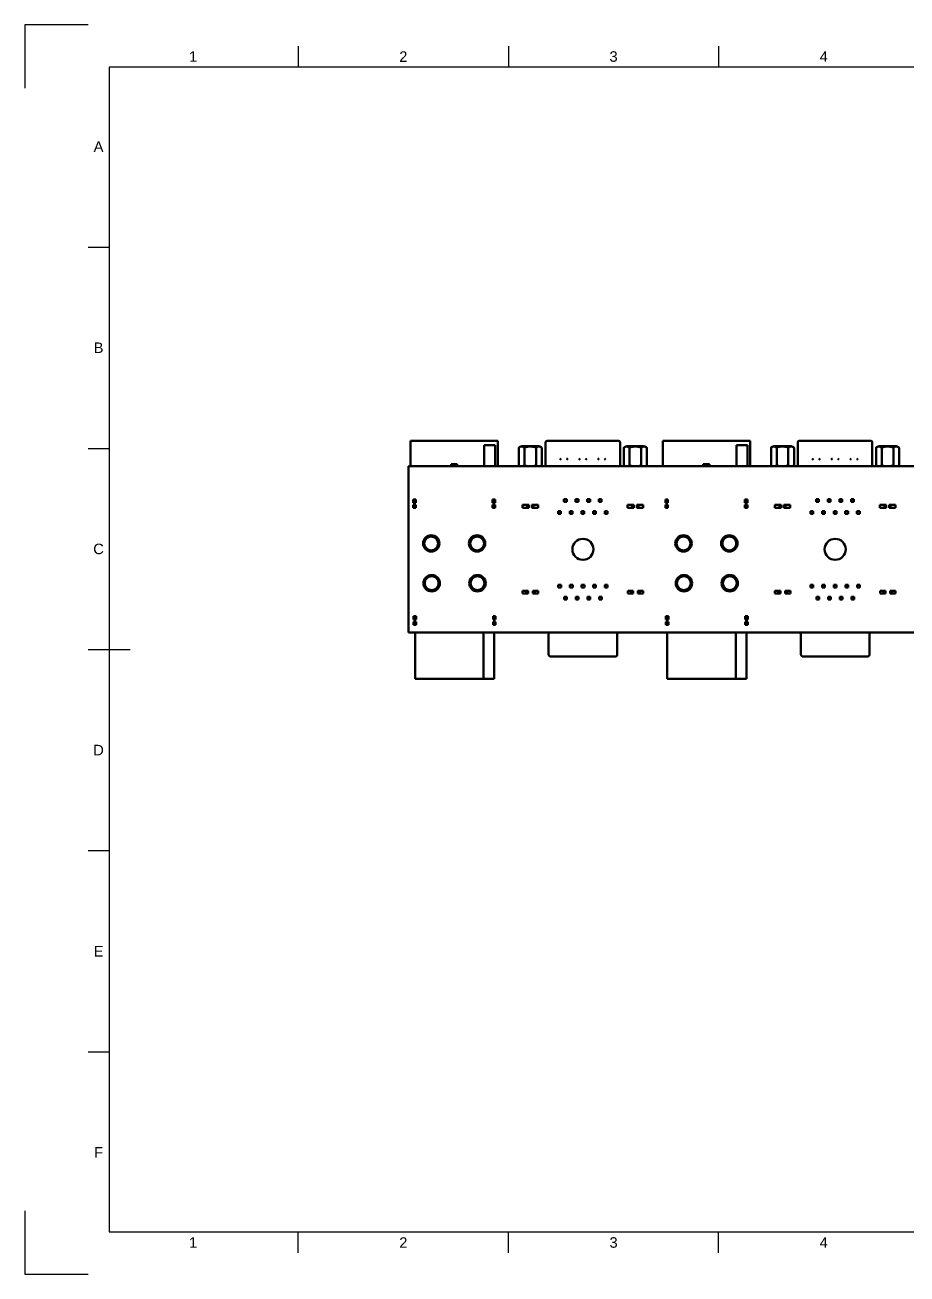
# Model space of a CAD drawing. Header units: millimetres. Extents: x 0 to 420, y 0 to 297.
# Drawn here: x 0 to 209.8, y 0 to 297 of the extents above; entities that cross this region are included whole.
import ezdxf
from ezdxf.enums import TextEntityAlignment as Align

# ---------------------------------------------------------------- set-up
doc = ezdxf.new("R2010")
doc.units = ezdxf.units.MM
doc.header["$LTSCALE"] = 0.75
doc.layers.add('BORDER', color=7, linetype='Continuous', lineweight=25)
doc.layers.add('Visible', color=7, linetype='Continuous', lineweight=50)
doc.styles.add('FusionTitle', font='arial.ttf')

# ---------------------------------------------------------------- blocks, each defined once
blk = doc.blocks.new('ISO_A3_SHEET')
at = {"layer": 'BORDER'}
for p, q in [((65, 292), (65, 287)), ((115, 292), (115, 287)), ((165, 292), (165, 287)), ((410, 287), (20, 287)), ((20, 287), (20, 10)), ((15, 244.16666), (20, 244.16666)), ((15, 196.33333), (20, 196.33333)), ((15, 148.5), (25, 148.5)), ((15, 100.66667), (20, 100.66667)), ((15, 52.83334), (20, 52.83334)), ((20, 10), (410, 10)), ((65, 5), (65, 10)), ((115, 5), (115, 10)), ((165, 5), (165, 10))]:
    blk.add_line(p, q, dxfattribs=at)
at = {"layer": 'Defpoints'}
for p, q in [((15, 297), (0, 297)), ((0, 297), (0, 282)), ((0, 15), (0, 0)), ((0, 0), (15, 0))]:
    blk.add_line(p, q, dxfattribs=at)
at = {"layer": 'BORDER', "style": 'FusionTitle'}
for s, p in [('1', (40, 289.5)), ('2', (90, 289.5)), ('3', (140, 289.5)), ('4', (190, 289.5)), ('A', (17.5, 268.08333)), ('B', (17.5, 220.25)), ('C', (17.5, 172.41667)), ('D', (17.5, 124.58334)), ('E', (17.5, 76.75001)), ('F', (17.5, 28.91668)), ('1', (40, 7.5)), ('2', (90, 7.5)), ('3', (140, 7.5)), ('4', (190, 7.5))]:
    blk.add_text(s, height=2.5, dxfattribs=at).set_placement(p, align=Align.MIDDLE)

msp = doc.modelspace()

# ---------------------------------------------------------------- linework, layer by layer
at = {"layer": 'Visible', "extrusion": (-1e-16, -1, 0)}
for p, q in [((91.69, 198.13), (112.49, 198.13)), ((91.69, 192.13), (91.69, 198.13)), ((111.85, 197.08), (109.25, 197.08)), ((109.25, 197.08), (109.25, 192.13)), ((111.85, 192.13), (111.85, 197.08)), ((112.49, 192.13), (112.49, 198.13)), ((117.45, 196.46), (117.45, 192.36)), ((122.23, 196.81), (118.15, 196.81)), ((118.82, 196.46), (118.82, 192.36)), ((121.56, 196.46), (121.56, 192.36)), ((122.93, 196.46), (122.93, 192.36)), ((123.83, 197.76), (123.83, 192.13)), ((124.2, 198.11), (124.18, 198.11)), ((124.2, 198.11), (125.11, 198.11)), ((126.74, 198.11), (125.11, 198.11)), ((126.74, 198.11), (138.64, 198.11)), ((140.26, 198.11), (138.64, 198.11)), ((140.26, 198.11), (141.17, 198.11)), ((141.2, 198.11), (141.17, 198.11)), ((141.55, 197.76), (141.55, 192.13)), ((142.44, 196.46), (142.44, 192.36)), ((147.22, 196.81), (143.14, 196.81)), ((143.81, 196.46), (143.81, 192.36)), ((146.55, 196.46), (146.55, 192.36)), ((147.92, 196.46), (147.92, 192.36)), ((151.69, 198.13), (172.49, 198.13)), ((151.69, 192.13), (151.69, 198.13)), ((171.85, 197.08), (169.25, 197.08)), ((169.25, 197.08), (169.25, 192.13)), ((171.85, 192.13), (171.85, 197.08)), ((172.49, 192.13), (172.49, 198.13)), ((177.45, 196.46), (177.45, 192.36)), ((182.23, 196.81), (178.15, 196.81)), ((178.82, 196.46), (178.82, 192.36)), ((181.56, 196.46), (181.56, 192.36)), ((182.93, 196.46), (182.93, 192.36)), ((183.83, 197.76), (183.83, 192.13)), ((184.2, 198.11), (184.18, 198.11)), ((184.2, 198.11), (185.11, 198.11)), ((186.74, 198.11), (185.11, 198.11)), ((186.74, 198.11), (198.64, 198.11)), ((200.26, 198.11), (198.64, 198.11)), ((200.26, 198.11), (201.17, 198.11)), ((201.2, 198.11), (201.17, 198.11)), ((201.55, 197.76), (201.55, 192.13)), ((202.44, 196.46), (202.44, 192.36)), ((207.22, 196.81), (203.14, 196.81)), ((203.81, 196.46), (203.81, 192.36)), ((206.55, 196.46), (206.55, 192.36)), ((207.92, 196.46), (207.92, 192.36)), ((127.44, 193.82), (127.25, 193.63)), ((127.44, 193.82), (127.54, 193.91)), ((128.93, 193.82), (128.84, 193.91)), ((128.93, 193.82), (129.12, 193.63)), ((131.94, 193.82), (131.75, 193.63)), ((131.94, 193.82), (132.04, 193.91)), ((133.43, 193.82), (133.34, 193.91)), ((133.43, 193.82), (133.62, 193.63)), ((136.44, 193.82), (136.25, 193.63)), ((136.44, 193.82), (136.54, 193.91)), ((137.93, 193.82), (137.84, 193.91)), ((137.93, 193.82), (138.12, 193.63)), ((187.44, 193.82), (187.25, 193.63)), ((187.44, 193.82), (187.54, 193.91)), ((188.93, 193.82), (188.84, 193.91)), ((188.93, 193.82), (189.12, 193.63)), ((191.94, 193.82), (191.75, 193.63)), ((191.94, 193.82), (192.04, 193.91)), ((193.43, 193.82), (193.34, 193.91)), ((193.43, 193.82), (193.62, 193.63)), ((196.44, 193.82), (196.25, 193.63)), ((196.44, 193.82), (196.54, 193.91)), ((197.93, 193.82), (197.84, 193.91)), ((197.93, 193.82), (198.12, 193.63)), ((91.19, 192.13), (91.19, 152.56)), ((331.19, 192.13), (91.19, 192.13)), ((91.19, 192.13), (91.19, 152.56)), ((331.19, 192.13), (91.19, 192.13)), ((102.84, 192.58), (101.34, 192.58)), ((101.34, 192.58), (101.34, 192.13)), ((102.84, 192.13), (102.84, 192.58)), ((162.84, 192.58), (161.34, 192.58)), ((161.34, 192.58), (161.34, 192.13)), ((162.84, 192.13), (162.84, 192.58)), ((92.34, 184.15), (92.34, 183.73)), ((92.34, 184.15), (92.94, 184.15)), ((92.34, 184.15), (92.94, 184.15)), ((92.94, 184.15), (92.94, 183.73)), ((111.24, 184.15), (111.24, 183.73)), ((111.24, 184.15), (111.84, 184.15)), ((111.24, 184.15), (111.84, 184.15)), ((111.84, 184.15), (111.84, 183.73)), ((128.21, 183.59), (128.21, 184.24)), ((128.21, 184.24), (128.86, 184.24)), ((128.86, 184.24), (128.86, 183.59)), ((130.98, 183.59), (130.98, 184.24)), ((130.98, 184.24), (131.63, 184.24)), ((131.63, 184.24), (131.63, 183.59)), ((133.75, 183.59), (133.75, 184.24)), ((133.75, 184.24), (134.4, 184.24)), ((134.4, 184.24), (134.4, 183.59)), ((136.52, 183.59), (136.52, 184.24)), ((136.52, 184.24), (137.17, 184.24)), ((137.17, 184.24), (137.17, 183.59)), ((152.34, 184.15), (152.34, 183.73)), ((152.34, 184.15), (152.94, 184.15)), ((152.34, 184.15), (152.94, 184.15)), ((152.94, 184.15), (152.94, 183.73)), ((171.24, 184.15), (171.24, 183.73)), ((171.24, 184.15), (171.84, 184.15)), ((171.24, 184.15), (171.84, 184.15)), ((171.84, 184.15), (171.84, 183.73)), ((188.21, 183.59), (188.21, 184.24)), ((188.21, 184.24), (188.86, 184.24)), ((188.86, 184.24), (188.86, 183.59)), ((190.98, 183.59), (190.98, 184.24)), ((190.98, 184.24), (191.63, 184.24)), ((191.63, 184.24), (191.63, 183.59)), ((193.75, 183.59), (193.75, 184.24)), ((193.75, 184.24), (194.4, 184.24)), ((194.4, 184.24), (194.4, 183.59)), ((196.52, 183.59), (196.52, 184.24)), ((196.52, 184.24), (197.17, 184.24)), ((197.17, 184.24), (197.17, 183.59)), ((92.34, 183.73), (92.94, 183.73)), ((92.34, 183.73), (92.34, 183.38)), ((92.34, 183.38), (92.94, 183.38)), ((92.34, 182.88), (92.94, 182.88)), ((92.34, 182.88), (92.34, 182.53)), ((92.34, 182.53), (92.94, 182.53)), ((92.34, 182.53), (92.34, 182.15)), ((92.94, 182.15), (92.34, 182.15)), ((92.94, 182.15), (92.34, 182.15)), ((92.94, 183.73), (92.94, 183.38)), ((92.94, 182.88), (92.94, 182.53)), ((92.94, 182.53), (92.94, 182.15)), ((111.84, 183.73), (111.24, 183.73)), ((111.24, 183.73), (111.24, 183.38)), ((111.84, 183.38), (111.24, 183.38)), ((111.84, 182.88), (111.24, 182.88)), ((111.24, 182.88), (111.24, 182.53)), ((111.84, 182.53), (111.24, 182.53)), ((111.24, 182.53), (111.24, 182.15)), ((111.84, 182.15), (111.24, 182.15)), ((111.84, 182.15), (111.24, 182.15)), ((111.84, 183.73), (111.84, 183.38)), ((111.84, 182.88), (111.84, 182.53)), ((111.84, 182.53), (111.84, 182.15)), ((118.4, 182.86), (118.34, 182.86)), ((118.34, 182.16), (118.34, 182.86)), ((118.34, 182.16), (118.4, 182.16)), ((119.12, 182.86), (118.4, 182.86)), ((119.12, 182.16), (118.4, 182.16)), ((119.46, 182.86), (119.12, 182.86)), ((119.12, 182.16), (119.46, 182.16)), ((119.85, 182.86), (119.46, 182.86)), ((119.46, 182.86), (119.46, 182.16)), ((119.46, 182.16), (119.85, 182.16)), ((119.85, 182.86), (119.85, 182.16)), ((120.92, 182.86), (120.53, 182.86)), ((120.53, 182.16), (120.53, 182.86)), ((120.53, 182.16), (120.92, 182.16)), ((121.26, 182.86), (120.92, 182.86)), ((120.92, 182.16), (120.92, 182.86)), ((120.92, 182.16), (121.26, 182.16)), ((121.26, 182.86), (121.98, 182.86)), ((121.26, 182.16), (121.98, 182.16)), ((122.04, 182.86), (121.98, 182.86)), ((121.98, 182.16), (122.04, 182.16)), ((122.04, 182.86), (122.04, 182.16)), ((126.82, 180.75), (126.82, 181.4)), ((126.82, 181.4), (127.47, 181.4)), ((127.47, 181.4), (127.47, 180.75)), ((128.86, 183.59), (128.21, 183.59)), ((129.59, 180.75), (129.59, 181.4)), ((129.59, 181.4), (130.24, 181.4)), ((130.24, 181.4), (130.24, 180.75)), ((131.63, 183.59), (130.98, 183.59)), ((132.36, 180.75), (132.36, 181.4)), ((132.36, 181.4), (133.01, 181.4)), ((133.01, 181.4), (133.01, 180.75)), ((134.4, 183.59), (133.75, 183.59)), ((135.13, 180.75), (135.13, 181.4)), ((135.13, 181.4), (135.78, 181.4)), ((135.78, 181.4), (135.78, 180.75)), ((137.17, 183.59), (136.52, 183.59)), ((137.9, 180.75), (137.9, 181.4)), ((137.9, 181.4), (138.55, 181.4)), ((138.55, 181.4), (138.55, 180.75)), ((143.39, 182.86), (143.33, 182.86)), ((143.33, 182.16), (143.33, 182.86)), ((143.33, 182.16), (143.39, 182.16)), ((144.11, 182.86), (143.39, 182.86)), ((144.11, 182.16), (143.39, 182.16)), ((144.45, 182.86), (144.11, 182.86)), ((144.11, 182.16), (144.45, 182.16)), ((144.84, 182.86), (144.45, 182.86)), ((144.45, 182.86), (144.45, 182.16)), ((144.45, 182.16), (144.84, 182.16)), ((144.84, 182.86), (144.84, 182.16)), ((145.91, 182.86), (145.52, 182.86)), ((145.52, 182.16), (145.52, 182.86)), ((145.52, 182.16), (145.91, 182.16)), ((146.25, 182.86), (145.91, 182.86)), ((145.91, 182.16), (145.91, 182.86)), ((145.91, 182.16), (146.25, 182.16)), ((146.25, 182.86), (146.97, 182.86)), ((146.25, 182.16), (146.97, 182.16)), ((147.03, 182.86), (146.97, 182.86)), ((146.97, 182.16), (147.03, 182.16)), ((147.03, 182.86), (147.03, 182.16)), ((152.34, 183.73), (152.94, 183.73)), ((152.34, 183.73), (152.34, 183.38)), ((152.34, 183.38), (152.94, 183.38)), ((152.34, 182.88), (152.94, 182.88)), ((152.34, 182.88), (152.34, 182.53)), ((152.34, 182.53), (152.94, 182.53)), ((152.34, 182.53), (152.34, 182.15)), ((152.94, 182.15), (152.34, 182.15)), ((152.94, 182.15), (152.34, 182.15)), ((152.94, 183.73), (152.94, 183.38)), ((152.94, 182.88), (152.94, 182.53)), ((152.94, 182.53), (152.94, 182.15)), ((171.84, 183.73), (171.24, 183.73)), ((171.24, 183.73), (171.24, 183.38)), ((171.84, 183.38), (171.24, 183.38)), ((171.84, 182.88), (171.24, 182.88)), ((171.24, 182.88), (171.24, 182.53)), ((171.84, 182.53), (171.24, 182.53)), ((171.24, 182.53), (171.24, 182.15)), ((171.84, 182.15), (171.24, 182.15)), ((171.84, 182.15), (171.24, 182.15)), ((171.84, 183.73), (171.84, 183.38)), ((171.84, 182.88), (171.84, 182.53)), ((171.84, 182.53), (171.84, 182.15)), ((178.4, 182.86), (178.34, 182.86)), ((178.34, 182.16), (178.34, 182.86)), ((178.34, 182.16), (178.4, 182.16)), ((179.12, 182.86), (178.4, 182.86)), ((179.12, 182.16), (178.4, 182.16)), ((179.46, 182.86), (179.12, 182.86)), ((179.12, 182.16), (179.46, 182.16)), ((179.85, 182.86), (179.46, 182.86)), ((179.46, 182.86), (179.46, 182.16)), ((179.46, 182.16), (179.85, 182.16)), ((179.85, 182.86), (179.85, 182.16)), ((180.92, 182.86), (180.53, 182.86)), ((180.53, 182.16), (180.53, 182.86)), ((180.53, 182.16), (180.92, 182.16)), ((181.26, 182.86), (180.92, 182.86)), ((180.92, 182.16), (180.92, 182.86)), ((180.92, 182.16), (181.26, 182.16)), ((181.26, 182.86), (181.98, 182.86)), ((181.26, 182.16), (181.98, 182.16)), ((182.04, 182.86), (181.98, 182.86)), ((181.98, 182.16), (182.04, 182.16)), ((182.04, 182.86), (182.04, 182.16)), ((186.82, 180.75), (186.82, 181.4)), ((186.82, 181.4), (187.47, 181.4)), ((187.47, 181.4), (187.47, 180.75)), ((188.86, 183.59), (188.21, 183.59)), ((189.59, 180.75), (189.59, 181.4)), ((189.59, 181.4), (190.24, 181.4)), ((190.24, 181.4), (190.24, 180.75)), ((191.63, 183.59), (190.98, 183.59)), ((192.36, 180.75), (192.36, 181.4)), ((192.36, 181.4), (193.01, 181.4)), ((193.01, 181.4), (193.01, 180.75)), ((194.4, 183.59), (193.75, 183.59)), ((195.13, 180.75), (195.13, 181.4)), ((195.13, 181.4), (195.78, 181.4)), ((195.78, 181.4), (195.78, 180.75)), ((197.17, 183.59), (196.52, 183.59)), ((197.9, 180.75), (197.9, 181.4)), ((197.9, 181.4), (198.55, 181.4)), ((198.55, 181.4), (198.55, 180.75)), ((203.39, 182.86), (203.33, 182.86)), ((203.33, 182.16), (203.33, 182.86)), ((203.33, 182.16), (203.39, 182.16)), ((204.11, 182.86), (203.39, 182.86)), ((204.11, 182.16), (203.39, 182.16)), ((204.45, 182.86), (204.11, 182.86)), ((204.11, 182.16), (204.45, 182.16)), ((204.84, 182.86), (204.45, 182.86)), ((204.45, 182.86), (204.45, 182.16)), ((204.45, 182.16), (204.84, 182.16)), ((204.84, 182.86), (204.84, 182.16)), ((205.91, 182.86), (205.52, 182.86)), ((205.52, 182.16), (205.52, 182.86)), ((205.52, 182.16), (205.91, 182.16)), ((206.25, 182.86), (205.91, 182.86)), ((205.91, 182.16), (205.91, 182.86)), ((205.91, 182.16), (206.25, 182.16)), ((206.25, 182.86), (206.97, 182.86)), ((206.25, 182.16), (206.97, 182.16)), ((207.03, 182.86), (206.97, 182.86)), ((206.97, 182.16), (207.03, 182.16)), ((207.03, 182.86), (207.03, 182.16)), ((127.47, 180.75), (126.82, 180.75)), ((130.24, 180.75), (129.59, 180.75)), ((133.01, 180.75), (132.36, 180.75)), ((135.78, 180.75), (135.13, 180.75)), ((138.55, 180.75), (137.9, 180.75)), ((187.47, 180.75), (186.82, 180.75)), ((190.24, 180.75), (189.59, 180.75)), ((193.01, 180.75), (192.36, 180.75)), ((195.78, 180.75), (195.13, 180.75)), ((198.55, 180.75), (197.9, 180.75)), ((127.51, 163.89), (126.86, 163.89)), ((126.86, 163.89), (126.86, 163.24)), ((127.51, 163.24), (127.51, 163.89)), ((130.28, 163.89), (129.63, 163.89)), ((129.63, 163.89), (129.63, 163.24)), ((130.28, 163.24), (130.28, 163.89)), ((133.05, 163.89), (132.4, 163.89)), ((132.4, 163.89), (132.4, 163.24)), ((133.05, 163.24), (133.05, 163.89)), ((135.82, 163.89), (135.17, 163.89)), ((135.17, 163.89), (135.17, 163.24)), ((135.82, 163.24), (135.82, 163.89)), ((138.59, 163.89), (137.94, 163.89)), ((137.94, 163.89), (137.94, 163.24)), ((138.59, 163.24), (138.59, 163.89)), ((187.51, 163.89), (186.86, 163.89)), ((186.86, 163.89), (186.86, 163.24)), ((187.51, 163.24), (187.51, 163.89)), ((190.28, 163.89), (189.63, 163.89)), ((189.63, 163.89), (189.63, 163.24)), ((190.28, 163.24), (190.28, 163.89)), ((193.05, 163.89), (192.4, 163.89)), ((192.4, 163.89), (192.4, 163.24)), ((193.05, 163.24), (193.05, 163.89)), ((195.82, 163.89), (195.17, 163.89)), ((195.17, 163.89), (195.17, 163.24)), ((195.82, 163.24), (195.82, 163.89)), ((198.59, 163.89), (197.94, 163.89)), ((197.94, 163.89), (197.94, 163.24)), ((198.59, 163.24), (198.59, 163.89)), ((119.18, 162.42), (118.38, 162.42)), ((118.38, 161.82), (118.38, 162.42)), ((119.18, 161.82), (118.38, 161.82)), ((119.18, 161.82), (119.18, 162.42)), ((119.68, 162.42), (119.18, 162.42)), ((119.68, 161.82), (119.18, 161.82)), ((119.68, 161.82), (119.68, 162.42)), ((120.78, 161.82), (120.78, 162.42)), ((121.28, 162.42), (120.78, 162.42)), ((121.28, 161.82), (120.78, 161.82)), ((121.28, 161.82), (121.28, 162.42)), ((122.08, 162.42), (121.28, 162.42)), ((122.08, 161.82), (121.28, 161.82)), ((122.08, 161.82), (122.08, 162.42)), ((126.86, 163.24), (127.51, 163.24)), ((128.9, 161.05), (128.25, 161.05)), ((128.25, 161.05), (128.25, 160.4)), ((128.25, 160.4), (128.9, 160.4)), ((128.9, 160.4), (128.9, 161.05)), ((129.63, 163.24), (130.28, 163.24)), ((131.67, 161.05), (131.02, 161.05)), ((131.02, 161.05), (131.02, 160.4)), ((131.02, 160.4), (131.67, 160.4)), ((131.67, 160.4), (131.67, 161.05)), ((132.4, 163.24), (133.05, 163.24)), ((134.44, 161.05), (133.79, 161.05)), ((133.79, 161.05), (133.79, 160.4)), ((133.79, 160.4), (134.44, 160.4)), ((134.44, 160.4), (134.44, 161.05)), ((135.17, 163.24), (135.82, 163.24)), ((137.21, 161.05), (136.56, 161.05)), ((136.56, 161.05), (136.56, 160.4)), ((136.56, 160.4), (137.21, 160.4)), ((137.21, 160.4), (137.21, 161.05)), ((137.94, 163.24), (138.59, 163.24)), ((144.18, 162.42), (143.38, 162.42)), ((143.38, 161.82), (143.38, 162.42)), ((144.18, 161.82), (143.38, 161.82)), ((144.68, 162.42), (144.18, 162.42)), ((144.18, 161.82), (144.18, 162.42)), ((144.68, 161.82), (144.18, 161.82)), ((144.68, 161.82), (144.68, 162.42)), ((146.28, 162.42), (145.78, 162.42)), ((145.78, 161.82), (145.78, 162.42)), ((146.28, 161.82), (145.78, 161.82)), ((147.08, 162.42), (146.28, 162.42)), ((146.28, 161.82), (146.28, 162.42)), ((147.08, 161.82), (146.28, 161.82)), ((147.08, 161.82), (147.08, 162.42)), ((179.18, 162.42), (178.38, 162.42)), ((178.38, 161.82), (178.38, 162.42)), ((179.18, 161.82), (178.38, 161.82)), ((179.18, 161.82), (179.18, 162.42)), ((179.68, 162.42), (179.18, 162.42)), ((179.68, 161.82), (179.18, 161.82)), ((179.68, 161.82), (179.68, 162.42)), ((180.78, 161.82), (180.78, 162.42)), ((181.28, 162.42), (180.78, 162.42)), ((181.28, 161.82), (180.78, 161.82)), ((181.28, 161.82), (181.28, 162.42)), ((182.08, 162.42), (181.28, 162.42)), ((182.08, 161.82), (181.28, 161.82)), ((182.08, 161.82), (182.08, 162.42)), ((186.86, 163.24), (187.51, 163.24)), ((188.9, 161.05), (188.25, 161.05)), ((188.25, 161.05), (188.25, 160.4)), ((188.25, 160.4), (188.9, 160.4)), ((188.9, 160.4), (188.9, 161.05)), ((189.63, 163.24), (190.28, 163.24)), ((191.67, 161.05), (191.02, 161.05)), ((191.02, 161.05), (191.02, 160.4)), ((191.02, 160.4), (191.67, 160.4)), ((191.67, 160.4), (191.67, 161.05)), ((192.4, 163.24), (193.05, 163.24)), ((194.44, 161.05), (193.79, 161.05)), ((193.79, 161.05), (193.79, 160.4)), ((193.79, 160.4), (194.44, 160.4)), ((194.44, 160.4), (194.44, 161.05)), ((195.17, 163.24), (195.82, 163.24)), ((197.21, 161.05), (196.56, 161.05)), ((196.56, 161.05), (196.56, 160.4)), ((196.56, 160.4), (197.21, 160.4)), ((197.21, 160.4), (197.21, 161.05)), ((197.94, 163.24), (198.59, 163.24)), ((204.18, 162.42), (203.38, 162.42)), ((203.38, 161.82), (203.38, 162.42)), ((204.18, 161.82), (203.38, 161.82)), ((204.68, 162.42), (204.18, 162.42)), ((204.18, 161.82), (204.18, 162.42)), ((204.68, 161.82), (204.18, 161.82)), ((204.68, 161.82), (204.68, 162.42)), ((206.28, 162.42), (205.78, 162.42)), ((205.78, 161.82), (205.78, 162.42)), ((206.28, 161.82), (205.78, 161.82)), ((207.08, 162.42), (206.28, 162.42)), ((206.28, 161.82), (206.28, 162.42)), ((207.08, 161.82), (206.28, 161.82)), ((207.08, 161.82), (207.08, 162.42)), ((92.44, 155.96), (92.44, 156.39)), ((92.44, 156.39), (93.04, 156.39)), ((92.44, 156.39), (93.04, 156.39)), ((92.44, 155.61), (92.44, 155.96)), ((92.44, 155.96), (93.04, 155.96)), ((92.44, 155.61), (93.04, 155.61)), ((92.44, 154.76), (92.44, 155.11)), ((92.44, 155.11), (93.04, 155.11)), ((92.44, 154.34), (92.44, 154.76)), ((92.44, 154.76), (93.04, 154.76)), ((93.04, 155.96), (93.04, 156.39)), ((93.04, 155.61), (93.04, 155.96)), ((93.04, 154.76), (93.04, 155.11)), ((93.04, 154.34), (93.04, 154.76)), ((111.34, 155.96), (111.34, 156.39)), ((111.34, 156.39), (111.94, 156.39)), ((111.34, 156.39), (111.94, 156.39)), ((111.34, 155.61), (111.34, 155.96)), ((111.94, 155.96), (111.34, 155.96)), ((111.94, 155.61), (111.34, 155.61)), ((111.34, 154.76), (111.34, 155.11)), ((111.94, 155.11), (111.34, 155.11)), ((111.34, 154.34), (111.34, 154.76)), ((111.94, 154.76), (111.34, 154.76)), ((111.94, 155.96), (111.94, 156.39)), ((111.94, 155.61), (111.94, 155.96)), ((111.94, 154.76), (111.94, 155.11)), ((111.94, 154.34), (111.94, 154.76)), ((152.44, 155.96), (152.44, 156.39)), ((152.44, 156.39), (153.04, 156.39)), ((152.44, 156.39), (153.04, 156.39)), ((152.44, 155.61), (152.44, 155.96)), ((152.44, 155.96), (153.04, 155.96)), ((152.44, 155.61), (153.04, 155.61)), ((152.44, 154.76), (152.44, 155.11)), ((152.44, 155.11), (153.04, 155.11)), ((152.44, 154.34), (152.44, 154.76)), ((152.44, 154.76), (153.04, 154.76)), ((153.04, 155.96), (153.04, 156.39)), ((153.04, 155.61), (153.04, 155.96)), ((153.04, 154.76), (153.04, 155.11)), ((153.04, 154.34), (153.04, 154.76)), ((171.34, 155.96), (171.34, 156.39)), ((171.34, 156.39), (171.94, 156.39)), ((171.34, 156.39), (171.94, 156.39)), ((171.34, 155.61), (171.34, 155.96)), ((171.94, 155.96), (171.34, 155.96)), ((171.94, 155.61), (171.34, 155.61)), ((171.34, 154.76), (171.34, 155.11)), ((171.94, 155.11), (171.34, 155.11)), ((171.34, 154.34), (171.34, 154.76)), ((171.94, 154.76), (171.34, 154.76)), ((171.94, 155.96), (171.94, 156.39)), ((171.94, 155.61), (171.94, 155.96)), ((171.94, 154.76), (171.94, 155.11)), ((171.94, 154.34), (171.94, 154.76)), ((91.19, 152.56), (331.19, 152.56)), ((91.19, 152.56), (331.19, 152.56)), ((93.04, 154.34), (92.44, 154.34)), ((93.04, 154.34), (92.44, 154.34)), ((92.79, 141.56), (92.79, 152.56)), ((109.09, 141.56), (109.09, 152.56)), ((111.94, 154.34), (111.34, 154.34)), ((111.94, 154.34), (111.34, 154.34)), ((111.59, 141.56), (111.59, 152.56)), ((124.56, 147.32), (124.56, 152.12)), ((140.89, 147.32), (140.89, 152.12)), ((153.04, 154.34), (152.44, 154.34)), ((153.04, 154.34), (152.44, 154.34)), ((152.79, 141.56), (152.79, 152.56)), ((169.09, 141.56), (169.09, 152.56)), ((171.94, 154.34), (171.34, 154.34)), ((171.94, 154.34), (171.34, 154.34)), ((171.59, 141.56), (171.59, 152.56)), ((184.56, 147.32), (184.56, 152.12)), ((200.89, 147.32), (200.89, 152.12)), ((125.06, 146.82), (125.08, 146.82)), ((125.06, 146.82), (125.08, 146.82)), ((125.77, 146.82), (125.08, 146.82)), ((125.77, 146.82), (125.08, 146.82)), ((125.77, 146.82), (127.25, 146.82)), ((125.77, 146.82), (127.25, 146.82)), ((138.2, 146.82), (127.25, 146.82)), ((138.2, 146.82), (127.25, 146.82)), ((138.2, 146.82), (139.68, 146.82)), ((138.2, 146.82), (139.68, 146.82)), ((140.37, 146.82), (139.68, 146.82)), ((140.37, 146.82), (139.68, 146.82)), ((140.37, 146.82), (140.39, 146.82)), ((140.37, 146.82), (140.39, 146.82)), ((185.06, 146.82), (185.08, 146.82)), ((185.06, 146.82), (185.08, 146.82)), ((185.77, 146.82), (185.08, 146.82)), ((185.77, 146.82), (185.08, 146.82)), ((185.77, 146.82), (187.25, 146.82)), ((185.77, 146.82), (187.25, 146.82)), ((198.2, 146.82), (187.25, 146.82)), ((198.2, 146.82), (187.25, 146.82)), ((198.2, 146.82), (199.68, 146.82)), ((198.2, 146.82), (199.68, 146.82)), ((200.37, 146.82), (199.68, 146.82)), ((200.37, 146.82), (199.68, 146.82)), ((200.37, 146.82), (200.39, 146.82)), ((200.37, 146.82), (200.39, 146.82)), ((93.79, 141.56), (92.79, 141.56)), ((93.79, 141.56), (109.09, 141.56)), ((109.09, 141.56), (111.59, 141.56)), ((153.79, 141.56), (152.79, 141.56)), ((153.79, 141.56), (169.09, 141.56)), ((169.09, 141.56), (171.59, 141.56))]:
    msp.add_line(p, q, dxfattribs=at)
at = {"layer": 'Visible', "extrusion": (-1e-16, 0, -1)}
for centre, radius in [((-96.64, 173.73), 1.95), ((-107.54, 173.73), 1.95), ((-156.64, 173.73), 1.95), ((-167.54, 173.73), 1.95), ((-132.71, 172.32), 2.5), ((-132.71, 172.32), 2.5), ((-192.71, 172.32), 2.5), ((-192.71, 172.32), 2.5), ((-96.74, 164.26), 1.95), ((-107.64, 164.26), 1.95), ((-156.74, 164.26), 1.95), ((-167.64, 164.26), 1.95)]:
    msp.add_circle(centre, radius, dxfattribs=at)
at = {"layer": 'Visible'}
for centre in [(96.64, 173.73), (107.54, 173.73), (156.64, 173.73), (167.54, 173.73), (96.74, 164.26), (107.64, 164.26), (156.74, 164.26), (167.64, 164.26)]:
    msp.add_circle(centre, 1.65, dxfattribs=at)
at = {"layer": 'Visible', "extrusion": (-1e-16, 0, -1)}
for centre, radius, start, end in [((-118.15, 195.94), 0.875, 36.8699, 90), ((-122.23, 195.94), 0.875, 90, 143.1301), ((-124.18, 197.76), 0.35, 0, 90), ((-141.2, 197.76), 0.35, 90, 180), ((-143.14, 195.94), 0.875, 36.8699, 90), ((-147.22, 195.94), 0.875, 90, 143.1301), ((-178.15, 195.94), 0.875, 36.8699, 90), ((-182.23, 195.94), 0.875, 90, 143.1301), ((-184.18, 197.76), 0.35, 0, 90), ((-201.2, 197.76), 0.35, 90, 180), ((-203.14, 195.94), 0.875, 36.8699, 90), ((-207.22, 195.94), 0.875, 90, 143.1301), ((-118.15, 192.89), 0.875, 299.4416, 323.1301), ((-122.23, 192.89), 0.875, 216.8699, 240.5584), ((-143.14, 192.89), 0.875, 299.4416, 323.1301), ((-147.22, 192.89), 0.875, 216.8699, 240.5584), ((-178.15, 192.89), 0.875, 299.4416, 323.1301), ((-182.23, 192.89), 0.875, 216.8699, 240.5584), ((-203.14, 192.89), 0.875, 299.4416, 323.1301), ((-207.22, 192.89), 0.875, 216.8699, 240.5584), ((-124.06, 152.12), 0.5, 118.3576, 180), ((-141.39, 152.12), 0.5, 0, 61.6424), ((-184.06, 152.12), 0.5, 118.3576, 180), ((-201.39, 152.12), 0.5, 0, 61.6424), ((-125.06, 147.32), 0.5, 270, 0), ((-140.39, 147.32), 0.5, 180, 270), ((-185.06, 147.32), 0.5, 270, 0), ((-200.39, 147.32), 0.5, 180, 270)]:
    msp.add_arc(centre, radius, start, end, dxfattribs=at)
at = {"layer": 'Visible'}
for points, knots in [([(118.82, 196.46), (118.79, 196.5), (118.77, 196.53), (118.56, 196.72), (118.33, 196.75), (117.94, 196.75), (117.7, 196.72), (117.5, 196.53), (117.47, 196.5), (117.45, 196.46)], [0.2554337, 0.2554337, 0.2554337, 0.2554337, 0.2724577, 0.2724577, 0.3897115, 0.3897115, 0.5069652, 0.5069652, 0.5239893, 0.5239893, 0.5239893, 0.5239893]), ([(118.82, 196.46), (118.87, 196.5), (118.93, 196.53), (119.33, 196.72), (119.8, 196.75), (120.58, 196.75), (121.05, 196.72), (121.46, 196.53), (121.51, 196.5), (121.56, 196.46)], [-0.5239893, -0.5239893, -0.5239893, -0.5239893, -0.5069652, -0.5069652, -0.3897115, -0.3897115, -0.2724577, -0.2724577, -0.2554337, -0.2554337, -0.2554337, -0.2554337]), ([(122.93, 196.46), (122.91, 196.5), (122.88, 196.53), (122.68, 196.72), (122.44, 196.75), (122.05, 196.75), (121.82, 196.72), (121.62, 196.53), (121.59, 196.5), (121.56, 196.46)], [-0.5239893, -0.5239893, -0.5239893, -0.5239893, -0.5069652, -0.5069652, -0.3897115, -0.3897115, -0.2724577, -0.2724577, -0.2554337, -0.2554337, -0.2554337, -0.2554337]), ([(143.81, 196.46), (143.78, 196.5), (143.76, 196.53), (143.55, 196.72), (143.32, 196.75), (142.93, 196.75), (142.69, 196.72), (142.49, 196.53), (142.46, 196.5), (142.44, 196.46)], [0.2554337, 0.2554337, 0.2554337, 0.2554337, 0.2724577, 0.2724577, 0.3897115, 0.3897115, 0.5069652, 0.5069652, 0.5239893, 0.5239893, 0.5239893, 0.5239893]), ([(143.81, 196.46), (143.86, 196.5), (143.92, 196.53), (144.32, 196.72), (144.79, 196.75), (145.57, 196.75), (146.04, 196.72), (146.45, 196.53), (146.5, 196.5), (146.55, 196.46)], [-0.5239893, -0.5239893, -0.5239893, -0.5239893, -0.5069652, -0.5069652, -0.3897115, -0.3897115, -0.2724577, -0.2724577, -0.2554337, -0.2554337, -0.2554337, -0.2554337]), ([(147.92, 196.46), (147.9, 196.5), (147.87, 196.53), (147.67, 196.72), (147.43, 196.75), (147.04, 196.75), (146.81, 196.72), (146.61, 196.53), (146.58, 196.5), (146.55, 196.46)], [-0.5239893, -0.5239893, -0.5239893, -0.5239893, -0.5069652, -0.5069652, -0.3897115, -0.3897115, -0.2724577, -0.2724577, -0.2554337, -0.2554337, -0.2554337, -0.2554337]), ([(178.82, 196.46), (178.79, 196.5), (178.77, 196.53), (178.56, 196.72), (178.33, 196.75), (177.94, 196.75), (177.7, 196.72), (177.5, 196.53), (177.47, 196.5), (177.45, 196.46)], [0.2554337, 0.2554337, 0.2554337, 0.2554337, 0.2724577, 0.2724577, 0.3897115, 0.3897115, 0.5069652, 0.5069652, 0.5239893, 0.5239893, 0.5239893, 0.5239893]), ([(178.82, 196.46), (178.87, 196.5), (178.93, 196.53), (179.33, 196.72), (179.8, 196.75), (180.58, 196.75), (181.05, 196.72), (181.46, 196.53), (181.51, 196.5), (181.56, 196.46)], [-0.5239893, -0.5239893, -0.5239893, -0.5239893, -0.5069652, -0.5069652, -0.3897115, -0.3897115, -0.2724577, -0.2724577, -0.2554337, -0.2554337, -0.2554337, -0.2554337]), ([(182.93, 196.46), (182.91, 196.5), (182.88, 196.53), (182.68, 196.72), (182.44, 196.75), (182.05, 196.75), (181.82, 196.72), (181.62, 196.53), (181.59, 196.5), (181.56, 196.46)], [-0.5239893, -0.5239893, -0.5239893, -0.5239893, -0.5069652, -0.5069652, -0.3897115, -0.3897115, -0.2724577, -0.2724577, -0.2554337, -0.2554337, -0.2554337, -0.2554337]), ([(203.81, 196.46), (203.78, 196.5), (203.76, 196.53), (203.55, 196.72), (203.32, 196.75), (202.93, 196.75), (202.69, 196.72), (202.49, 196.53), (202.46, 196.5), (202.44, 196.46)], [0.2554337, 0.2554337, 0.2554337, 0.2554337, 0.2724577, 0.2724577, 0.3897115, 0.3897115, 0.5069652, 0.5069652, 0.5239893, 0.5239893, 0.5239893, 0.5239893]), ([(203.81, 196.46), (203.86, 196.5), (203.92, 196.53), (204.32, 196.72), (204.79, 196.75), (205.57, 196.75), (206.04, 196.72), (206.45, 196.53), (206.5, 196.5), (206.55, 196.46)], [-0.5239893, -0.5239893, -0.5239893, -0.5239893, -0.5069652, -0.5069652, -0.3897115, -0.3897115, -0.2724577, -0.2724577, -0.2554337, -0.2554337, -0.2554337, -0.2554337]), ([(207.92, 196.46), (207.9, 196.5), (207.87, 196.53), (207.67, 196.72), (207.43, 196.75), (207.04, 196.75), (206.81, 196.72), (206.61, 196.53), (206.58, 196.5), (206.55, 196.46)], [-0.5239893, -0.5239893, -0.5239893, -0.5239893, -0.5069652, -0.5069652, -0.3897115, -0.3897115, -0.2724577, -0.2724577, -0.2554337, -0.2554337, -0.2554337, -0.2554337]), ([(117.45, 192.36), (117.47, 192.33), (117.5, 192.3), (117.61, 192.2), (117.7, 192.16), (117.79, 192.13)], [0.64514517, 0.64514517, 0.64514517, 0.64514517, 0.66216922, 0.66216922, 0.71451428, 0.71451428, 0.71451428, 0.71451428]), ([(118.48, 192.13), (118.57, 192.16), (118.66, 192.2), (118.77, 192.3), (118.79, 192.33), (118.82, 192.36)], [0.84433167, 0.84433167, 0.84433167, 0.84433167, 0.89667673, 0.89667673, 0.91370078, 0.91370078, 0.91370078, 0.91370078]), ([(119.5, 192.13), (119.32, 192.16), (119.14, 192.2), (118.93, 192.3), (118.87, 192.33), (118.82, 192.36)], [0.06490869, 0.06490869, 0.06490869, 0.06490869, 0.11725376, 0.11725376, 0.1342778, 0.1342778, 0.1342778, 0.1342778]), ([(121.56, 192.36), (121.51, 192.33), (121.46, 192.3), (121.25, 192.2), (121.07, 192.16), (120.88, 192.13)], [-0.1342778, -0.1342778, -0.1342778, -0.1342778, -0.11725376, -0.11725376, -0.06490869, -0.06490869, -0.06490869, -0.06490869]), ([(121.56, 192.36), (121.59, 192.33), (121.62, 192.3), (121.72, 192.2), (121.81, 192.16), (121.9, 192.13)], [0.64514517, 0.64514517, 0.64514517, 0.64514517, 0.66216922, 0.66216922, 0.71451428, 0.71451428, 0.71451428, 0.71451428]), ([(122.59, 192.13), (122.68, 192.16), (122.78, 192.2), (122.88, 192.3), (122.91, 192.33), (122.93, 192.36)], [0.84433167, 0.84433167, 0.84433167, 0.84433167, 0.89667673, 0.89667673, 0.91370078, 0.91370078, 0.91370078, 0.91370078]), ([(142.44, 192.36), (142.46, 192.33), (142.49, 192.3), (142.6, 192.2), (142.69, 192.16), (142.78, 192.13)], [0.64514517, 0.64514517, 0.64514517, 0.64514517, 0.66216922, 0.66216922, 0.71451428, 0.71451428, 0.71451428, 0.71451428]), ([(143.47, 192.13), (143.56, 192.16), (143.65, 192.2), (143.76, 192.3), (143.78, 192.33), (143.81, 192.36)], [0.84433167, 0.84433167, 0.84433167, 0.84433167, 0.89667673, 0.89667673, 0.91370078, 0.91370078, 0.91370078, 0.91370078]), ([(144.49, 192.13), (144.31, 192.16), (144.13, 192.2), (143.92, 192.3), (143.86, 192.33), (143.81, 192.36)], [0.06490869, 0.06490869, 0.06490869, 0.06490869, 0.11725376, 0.11725376, 0.1342778, 0.1342778, 0.1342778, 0.1342778]), ([(146.55, 192.36), (146.5, 192.33), (146.45, 192.3), (146.24, 192.2), (146.06, 192.16), (145.87, 192.13)], [-0.1342778, -0.1342778, -0.1342778, -0.1342778, -0.11725376, -0.11725376, -0.06490869, -0.06490869, -0.06490869, -0.06490869]), ([(146.55, 192.36), (146.58, 192.33), (146.61, 192.3), (146.71, 192.2), (146.8, 192.16), (146.89, 192.13)], [0.64514517, 0.64514517, 0.64514517, 0.64514517, 0.66216922, 0.66216922, 0.71451428, 0.71451428, 0.71451428, 0.71451428]), ([(147.58, 192.13), (147.67, 192.16), (147.77, 192.2), (147.87, 192.3), (147.9, 192.33), (147.92, 192.36)], [0.84433167, 0.84433167, 0.84433167, 0.84433167, 0.89667673, 0.89667673, 0.91370078, 0.91370078, 0.91370078, 0.91370078]), ([(177.45, 192.36), (177.47, 192.33), (177.5, 192.3), (177.61, 192.2), (177.7, 192.16), (177.79, 192.13)], [0.64514517, 0.64514517, 0.64514517, 0.64514517, 0.66216922, 0.66216922, 0.71451428, 0.71451428, 0.71451428, 0.71451428]), ([(178.48, 192.13), (178.57, 192.16), (178.66, 192.2), (178.77, 192.3), (178.79, 192.33), (178.82, 192.36)], [0.84433167, 0.84433167, 0.84433167, 0.84433167, 0.89667673, 0.89667673, 0.91370078, 0.91370078, 0.91370078, 0.91370078]), ([(179.5, 192.13), (179.32, 192.16), (179.14, 192.2), (178.93, 192.3), (178.87, 192.33), (178.82, 192.36)], [0.06490869, 0.06490869, 0.06490869, 0.06490869, 0.11725376, 0.11725376, 0.1342778, 0.1342778, 0.1342778, 0.1342778]), ([(181.56, 192.36), (181.51, 192.33), (181.46, 192.3), (181.25, 192.2), (181.07, 192.16), (180.88, 192.13)], [-0.1342778, -0.1342778, -0.1342778, -0.1342778, -0.11725376, -0.11725376, -0.06490869, -0.06490869, -0.06490869, -0.06490869]), ([(181.56, 192.36), (181.59, 192.33), (181.62, 192.3), (181.72, 192.2), (181.81, 192.16), (181.9, 192.13)], [0.64514517, 0.64514517, 0.64514517, 0.64514517, 0.66216922, 0.66216922, 0.71451428, 0.71451428, 0.71451428, 0.71451428]), ([(182.59, 192.13), (182.68, 192.16), (182.78, 192.2), (182.88, 192.3), (182.91, 192.33), (182.93, 192.36)], [0.84433167, 0.84433167, 0.84433167, 0.84433167, 0.89667673, 0.89667673, 0.91370078, 0.91370078, 0.91370078, 0.91370078]), ([(202.44, 192.36), (202.46, 192.33), (202.49, 192.3), (202.6, 192.2), (202.69, 192.16), (202.78, 192.13)], [0.64514517, 0.64514517, 0.64514517, 0.64514517, 0.66216922, 0.66216922, 0.71451428, 0.71451428, 0.71451428, 0.71451428]), ([(203.47, 192.13), (203.56, 192.16), (203.65, 192.2), (203.76, 192.3), (203.78, 192.33), (203.81, 192.36)], [0.84433167, 0.84433167, 0.84433167, 0.84433167, 0.89667673, 0.89667673, 0.91370078, 0.91370078, 0.91370078, 0.91370078]), ([(204.49, 192.13), (204.31, 192.16), (204.13, 192.2), (203.92, 192.3), (203.86, 192.33), (203.81, 192.36)], [0.06490869, 0.06490869, 0.06490869, 0.06490869, 0.11725376, 0.11725376, 0.1342778, 0.1342778, 0.1342778, 0.1342778]), ([(206.55, 192.36), (206.5, 192.33), (206.45, 192.3), (206.24, 192.2), (206.06, 192.16), (205.87, 192.13)], [-0.1342778, -0.1342778, -0.1342778, -0.1342778, -0.11725376, -0.11725376, -0.06490869, -0.06490869, -0.06490869, -0.06490869]), ([(206.55, 192.36), (206.58, 192.33), (206.61, 192.3), (206.71, 192.2), (206.8, 192.16), (206.89, 192.13)], [0.64514517, 0.64514517, 0.64514517, 0.64514517, 0.66216922, 0.66216922, 0.71451428, 0.71451428, 0.71451428, 0.71451428]), ([(207.58, 192.13), (207.67, 192.16), (207.77, 192.2), (207.87, 192.3), (207.9, 192.33), (207.92, 192.36)], [0.84433167, 0.84433167, 0.84433167, 0.84433167, 0.89667673, 0.89667673, 0.91370078, 0.91370078, 0.91370078, 0.91370078])]:
    msp.add_open_spline(points, degree=3, knots=knots, dxfattribs=at)

# ---------------------------------------------------------------- block references
at = {"layer": 'BORDER'}
msp.add_blockref('ISO_A3_SHEET', (0, 0), dxfattribs=at)

doc.saveas('drawing.dxf')
